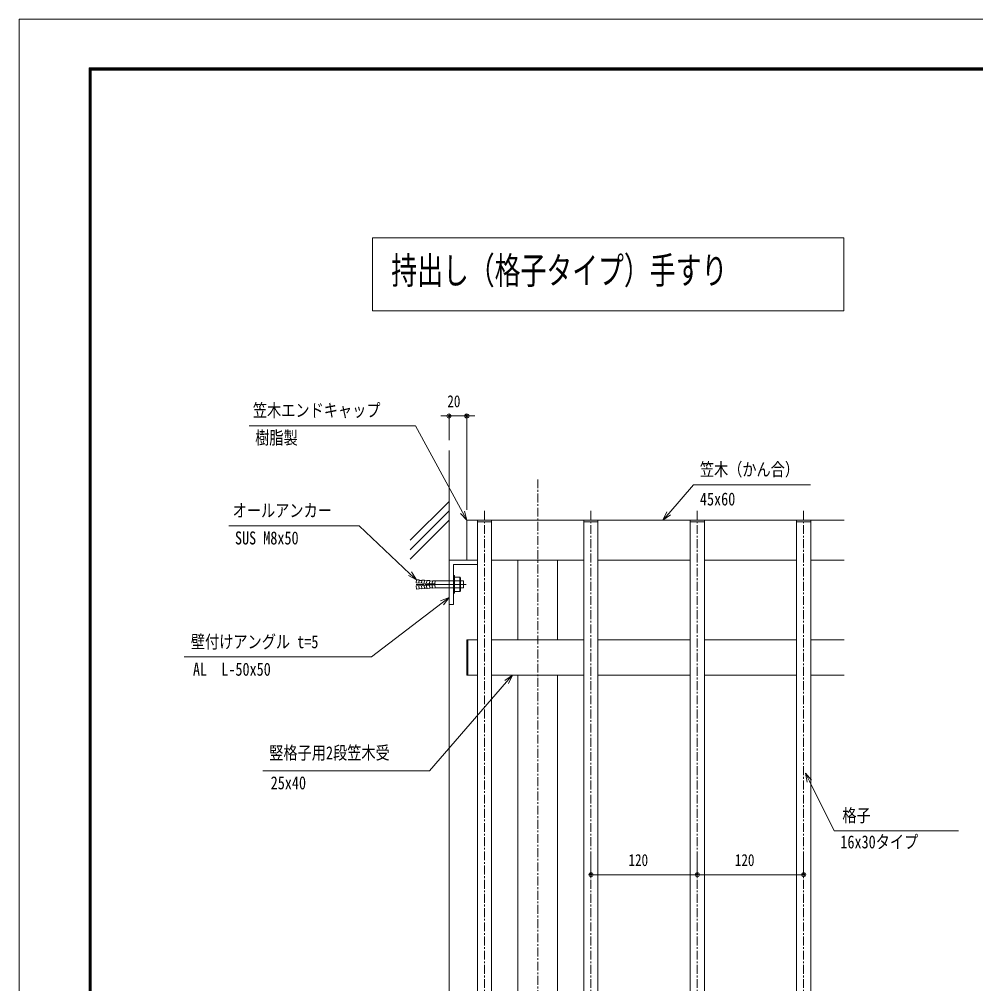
# Model space of a CAD drawing. Units: millimetres, scale not verified. Extents: x -1682 to 1682, y -1188 to 1188.
# Drawn here: x -1682 to -603, y 100 to 1188 of the extents above; entities that cross this region are included whole.
import ezdxf
from ezdxf.enums import TextEntityAlignment as Align

# ---------------------------------------------------------------- set-up
doc = ezdxf.new("R2010")
doc.units = ezdxf.units.MM
doc.header["$LTSCALE"] = 8
doc.linetypes.add('USER1', pattern=[2, 1.25, -0.25, 0.25, -0.25])
doc.linetypes.add('USER4', pattern=[2.3, 2, -0.1, 0.1, -0.1])
for name, color, linetype, lineweight in [('0-0_0', 7, 'Continuous', 18), ('0-1_DEFPOINTS', 5, 'Continuous', 18), ('0-4_WAKU', 7, 'Continuous', 18), ('0-6_2躯体線', 4, 'Continuous', 18), ('0-7_3中心線', 2, 'USER1', 18), ('0-8_41_U+FF71_U+FF99_U+FF90', 6, 'Continuous', 18), ('0-9_1手摺寸法', 3, 'Continuous', 18), ('0-A_42_U+FF71_U+FF99_U+FF90部品', 6, 'Continuous', 18), ('0-E_1寸法', 3, 'Continuous', 18), ('1-1_3アルミ部材', 6, 'Continuous', 18)]:
    doc.layers.add(name, color=color, linetype=linetype, lineweight=lineweight)
doc.styles.add('ＭＳ ゴシック', font='')
doc.styles.get('ＭＳ ゴシック').set_extended_font_data('MS Gothic')

msp = doc.modelspace()

# ---------------------------------------------------------------- linework, layer by layer
at = {"layer": '0-0_0'}
for p, q in [((-1199.478, 740.734), (-1201.778, 740.734)), ((-1174.878, 740.734), (-1172.578, 740.734)), ((-1177.178, 623.227), (-1181.943, 632.019)), ((-955.92, 623.227), (-949.384, 630.796)), ((-1177.178, 623.227), (-751.384, 623.227)), ((-1177.178, 623.227), (-1177.178, 578.227)), ((-1177.178, 578.227), (-1165.178, 578.227)), ((-1149.178, 578.227), (-1045.178, 578.227)), ((-1119.678, 488.227), (-1119.678, 578.227)), ((-1074.678, 578.227), (-1074.678, 488.227)), ((-1029.178, 578.227), (-925.178, 578.227)), ((-909.178, 578.227), (-805.178, 578.227)), ((-789.178, 578.227), (-751.384, 578.227)), ((-1233.991, 555.968), (-1241.269, 562.826)), ((-1197.178, 535.989), (-1205.126, 529.921)), ((-1125.729, 448.227), (-1132.291, 440.681)), ((-1119.678, -356.773), (-1119.678, 448.227)), ((-1074.678, 448.227), (-1074.678, -356.773)), ((-795.184, 337.709), (-790.703, 328.77)), ((-1034.878, 223.356), (-1032.578, 223.356)), ((-919.478, 223.356), (-921.778, 223.356)), ((-914.878, 223.356), (-912.578, 223.356)), ((-799.478, 223.356), (-801.778, 223.356))]:
    msp.add_line(p, q, dxfattribs=at)
msp.add_lwpolyline([(-751.787, 859.391), (-1283.475, 859.391), (-1283.475, 941.717), (-751.787, 941.717)], close=True, dxfattribs=at)
for points in [[(-1181.943, 632.019), (-1234.868, 729.67), (-1422.767, 729.67)], [(-949.384, 630.796), (-921.597, 662.976), (-789.492, 662.976)], [(-1184.298, 630.742), (-1177.178, 623.227), (-1179.587, 633.296)], [(-947.356, 629.045), (-955.92, 623.227), (-951.412, 632.547)], [(-1241.269, 562.826), (-1298.421, 616.676), (-1445.591, 616.676)], [(-1243.107, 560.875), (-1233.991, 555.968), (-1239.431, 564.776)], [(-1203.501, 527.791), (-1197.178, 535.989), (-1206.752, 532.051)], [(-1205.126, 529.921), (-1284.716, 469.167), (-1496.034, 469.167)], [(-1134.313, 442.439), (-1125.729, 448.227), (-1130.269, 438.923)], [(-1132.291, 440.681), (-1219.26, 340.665), (-1407.067, 340.665)], [(-788.307, 329.97), (-795.184, 337.709), (-793.098, 327.569)], [(-790.703, 328.77), (-762.679, 272.866), (-622.305, 272.866)]]:
    msp.add_lwpolyline(points, dxfattribs=at)
for centre, radius in [((-1197.178, 740.734), 2.3), ((-1197.178, 740.734), 1.15), ((-1177.178, 740.734), 2.3), ((-1177.178, 740.734), 1.15), ((-1037.178, 223.356), 2.3), ((-1037.178, 223.356), 1.15), ((-917.178, 223.356), 2.3), ((-917.178, 223.356), 2.3), ((-917.178, 223.356), 1.15), ((-917.178, 223.356), 1.15), ((-797.178, 223.356), 2.3), ((-797.178, 223.356), 1.15)]:
    msp.add_circle(centre, radius, dxfattribs=at)
at = {"layer": '0-1_DEFPOINTS'}
for p, q in [((-1682, 1188), (-1682, -1188)), ((1682, 1188), (-1682, 1188))]:
    msp.add_line(p, q, dxfattribs=at)
at = {"layer": '0-4_WAKU'}
for p, q in [((-1603.2, 1133.2), (-1603.2, -1129.2)), ((1599.2, 1133.2), (-1603.2, 1133.2)), ((-1602.6, 1132.6), (-1602.6, -1128.6)), ((1598.6, 1132.6), (-1602.6, 1132.6)), ((-1602, 1132), (-1602, -1128)), ((1598, 1132), (-1602, 1132)), ((-1601.4, 1131.4), (-1601.4, -1127.4)), ((1597.4, 1131.4), (-1601.4, 1131.4)), ((-1600.8, 1130.8), (-1600.8, -1126.8)), ((1596.8, 1130.8), (-1600.8, 1130.8))]:
    msp.add_line(p, q, dxfattribs=at)
at = {"layer": '0-6_2躯体線'}
for p, q in [((-1197.178, 701.727), (-1197.178, -601.773)), ((-1197.178, 644.283), (-1241.008, 600.453)), ((-1197.178, 633.675), (-1241.008, 589.844)), ((-1197.178, 623.066), (-1241.008, 579.236))]:
    msp.add_line(p, q, dxfattribs=at)
at = {"layer": '0-7_3中心線'}
for p, q in [((-1097.178, 669.206), (-1097.178, -601.773)), ((-1157.178, 633.6), (-1157.178, -484.355)), ((-1037.178, 633.6), (-1037.178, -484.355)), ((-917.178, 633.6), (-917.178, -484.355)), ((-797.178, 633.6), (-797.178, -484.355)), ((-1177.794, 550.727), (-1234.19, 550.727))]:
    msp.add_line(p, q, dxfattribs=at)
at = {"layer": '0-7_3中心線', "linetype": 'USER4'}
msp.add_line((-1177.794, 550.727), (-1224.592, 550.727), dxfattribs=at)
at = {"layer": '0-8_41_U+FF71_U+FF99_U+FF90'}
for p, q in [((-1165.178, -476.773), (-1165.178, 623.227)), ((-1165.178, 623.227), (-1149.178, 623.227)), ((-1165.178, 621.227), (-1149.178, 621.227)), ((-1149.178, -476.773), (-1149.178, 623.227)), ((-1045.178, -476.773), (-1045.178, 623.227)), ((-1029.178, 623.227), (-1045.178, 623.227)), ((-1029.178, 621.227), (-1045.178, 621.227)), ((-1029.178, -476.773), (-1029.178, 623.227)), ((-925.178, -476.773), (-925.178, 623.227)), ((-909.178, 623.227), (-925.178, 623.227)), ((-909.178, 621.227), (-925.178, 621.227)), ((-909.178, -476.773), (-909.178, 623.227)), ((-805.178, -476.773), (-805.178, 623.227)), ((-789.178, 623.227), (-805.178, 623.227)), ((-789.178, 621.227), (-805.178, 621.227)), ((-789.178, -476.773), (-789.178, 623.227)), ((-1234.19, 552.515), (-1233.991, 555.968)), ((-1230.979, 555.794), (-1233.991, 555.968)), ((-1230.979, 555.794), (-1231.179, 552.314)), ((-1228.012, 555.122), (-1231.007, 555.295)), ((-1227.984, 555.621), (-1228.184, 552.141)), ((-1224.989, 555.449), (-1227.984, 555.621)), ((-1224.989, 555.449), (-1225.189, 551.968)), ((-1222.356, 554.796), (-1225.017, 554.949)), ((-1222.356, 554.796), (-1224.933, 554.944)), ((-1222.328, 555.295), (-1222.528, 551.813)), ((-1219.333, 555.122), (-1222.328, 555.295)), ((-1218.999, 555.103), (-1221.994, 555.276)), ((-1218.999, 555.103), (-1219.199, 551.623)), ((-1216.004, 554.93), (-1216.204, 551.45)), ((-1213.009, 554.757), (-1216.004, 554.93)), ((-1213.21, 551.263), (-1213.009, 554.757)), ((-1192.178, 554.708), (-1213.009, 554.757)), ((-1192.178, 560.727), (-1192.178, 540.727)), ((-1191.192, 560.727), (-1192.178, 560.727)), ((-1191.192, 560.727), (-1191.192, 540.727)), ((-1185.192, 558.727), (-1191.192, 558.727)), ((-1185.192, 554.727), (-1191.192, 554.727)), ((-1185.192, 558.727), (-1185.192, 542.727)), ((-1184.192, 556.727), (-1184.192, 544.727)), ((-1180.995, 554.727), (-1184.192, 554.727)), ((-1180.995, 554.727), (-1180.995, 546.727)), ((-1212.738, 551.227), (-1234.192, 552.474)), ((-1212.738, 550.227), (-1234.192, 548.981)), ((-1234.19, 548.939), (-1233.991, 545.487)), ((-1230.979, 545.66), (-1233.991, 545.487)), ((-1230.979, 545.66), (-1231.179, 549.141)), ((-1228.012, 546.332), (-1231.007, 546.16)), ((-1227.984, 545.833), (-1228.184, 549.313)), ((-1224.989, 546.006), (-1227.984, 545.833)), ((-1224.989, 546.006), (-1225.189, 549.486)), ((-1222.356, 546.659), (-1225.017, 546.505)), ((-1222.356, 546.659), (-1224.933, 546.51)), ((-1222.328, 546.16), (-1222.528, 549.642)), ((-1219.333, 546.332), (-1222.328, 546.16)), ((-1218.999, 546.352), (-1221.994, 546.179)), ((-1218.999, 546.352), (-1219.199, 549.832)), ((-1216.366, 554.45), (-1219.027, 554.604)), ((-1216.032, 554.431), (-1219.027, 554.604)), ((-1216.032, 547.024), (-1219.027, 546.851)), ((-1216.366, 547.004), (-1219.027, 546.851)), ((-1216.004, 546.524), (-1216.204, 550.005)), ((-1213.009, 546.697), (-1216.004, 546.524)), ((-1192.178, 546.727), (-1213.24, 546.727)), ((-1213.21, 550.191), (-1213.009, 546.697)), ((-1212.738, 550.227), (-1212.738, 551.227)), ((-1185.192, 546.727), (-1191.192, 546.727)), ((-1180.995, 546.727), (-1184.192, 546.727)), ((-1191.192, 540.727), (-1192.178, 540.727)), ((-1185.192, 542.727), (-1191.192, 542.727))]:
    msp.add_line(p, q, dxfattribs=at)
for centre, radius, start, end in [((-1186.692, 556.727), 2.5, 306.8699, 53.1301), ((-1192.692, 550.727), 8.5, 331.92751, 28.07249), ((-1186.692, 544.727), 2.5, 306.8699, 53.1301)]:
    msp.add_arc(centre, radius, start, end, dxfattribs=at)
at = {"layer": '0-9_1手摺寸法'}
for p, q in [((-1037.178, 248.117), (-1037.178, 223.356)), ((-917.178, 248.117), (-917.178, 223.356)), ((-917.178, 248.117), (-917.178, 223.356)), ((-797.178, 248.117), (-797.178, 223.356)), ((-921.778, 223.356), (-1032.578, 223.356)), ((-801.778, 223.356), (-912.578, 223.356))]:
    msp.add_line(p, q, dxfattribs=at)
at = {"layer": '0-A_42_U+FF71_U+FF99_U+FF90部品'}
for p, q in [((-1197.178, 578.227), (-1165.178, 578.227)), ((-1197.178, 528.227), (-1197.178, 578.227)), ((-1192.178, 528.227), (-1192.178, 573.227)), ((-1192.178, 573.227), (-1165.178, 573.227)), ((-1192.178, 528.227), (-1197.178, 528.227))]:
    msp.add_line(p, q, dxfattribs=at)
at = {"layer": '0-E_1寸法'}
for p, q in [((-1201.778, 740.734), (-1206.378, 740.734)), ((-1197.178, 713.227), (-1197.178, 740.734)), ((-1197.178, 740.734), (-1177.178, 740.734)), ((-1177.178, 634.727), (-1177.178, 740.734)), ((-1172.578, 740.734), (-1167.978, 740.734))]:
    msp.add_line(p, q, dxfattribs=at)
at = {"layer": '1-1_3アルミ部材'}
for p, q in [((-1177.178, 448.227), (-1177.178, 488.227)), ((-1177.178, 488.227), (-1165.178, 488.227)), ((-1176.178, 448.227), (-1176.178, 488.227)), ((-1045.178, 488.227), (-1149.178, 488.227)), ((-925.178, 488.227), (-1029.178, 488.227)), ((-805.178, 488.227), (-909.178, 488.227)), ((-751.384, 488.227), (-789.178, 488.227)), ((-1177.178, 448.227), (-1165.178, 448.227)), ((-1045.178, 448.227), (-1149.178, 448.227)), ((-925.178, 448.227), (-1029.178, 448.227)), ((-805.178, 448.227), (-909.178, 448.227)), ((-751.384, 448.227), (-789.178, 448.227))]:
    msp.add_line(p, q, dxfattribs=at)

# ---------------------------------------------------------------- texts
at = {"layer": '0-0_0', "style": 'ＭＳ ゴシック'}
for s, height, width, p in [('持出し（格子タイプ）手すり', 30.55, 0.7, (-1262.412, 880.341)), ('笠木エンドキャップ', 14.66, 0.8, (-1418.483, 735.373)), ('樹脂製', 14.66, 0.8, (-1415.88, 704.389)), ('笠木（かん合）', 14.66, 0.8, (-914.334, 668.679)), ('45x60', 14.66, 0.8, (-914.196, 635.325)), ('オールアンカー', 14.66, 0.8, (-1441.308, 622.379)), ('SUS M8x50', 14.66, 0.8, (-1438.704, 591.394)), ('壁付けアングル t=5', 14.66, 0.8, (-1488.47, 474.337)), ('AL\u3000L-50x50', 14.66, 0.8, (-1486.094, 443.353)), ('竪格子用2段笠木受', 14.66, 0.8, (-1400.026, 349.104)), ('25x40', 14.66, 0.8, (-1398.401, 315.247)), ('格子', 14.66, 0.8, (-753.508, 278.569)), ('16x30タイプ', 14.66, 0.8, (-755.778, 248.636))]:
    msp.add_text(s, height=height, dxfattribs=dict(at, width=width)).set_placement(p, align=Align.BOTTOM_LEFT)
at = {"layer": '0-9_1手摺寸法', "color": 7, "style": 'ＭＳ ゴシック', "width": 0.8}
for p in [(-994.701, 229.106), (-874.701, 229.106)]:
    msp.add_text('120', height=13.49, dxfattribs=at).set_placement(p, align=Align.BOTTOM_LEFT)
at = {"layer": '0-E_1寸法', "color": 7, "style": 'ＭＳ ゴシック', "width": 0.8}
msp.add_text('20', height=13.49, dxfattribs=at).set_placement((-1199.094, 746.484), align=Align.BOTTOM_LEFT)

doc.saveas('drawing.dxf')
